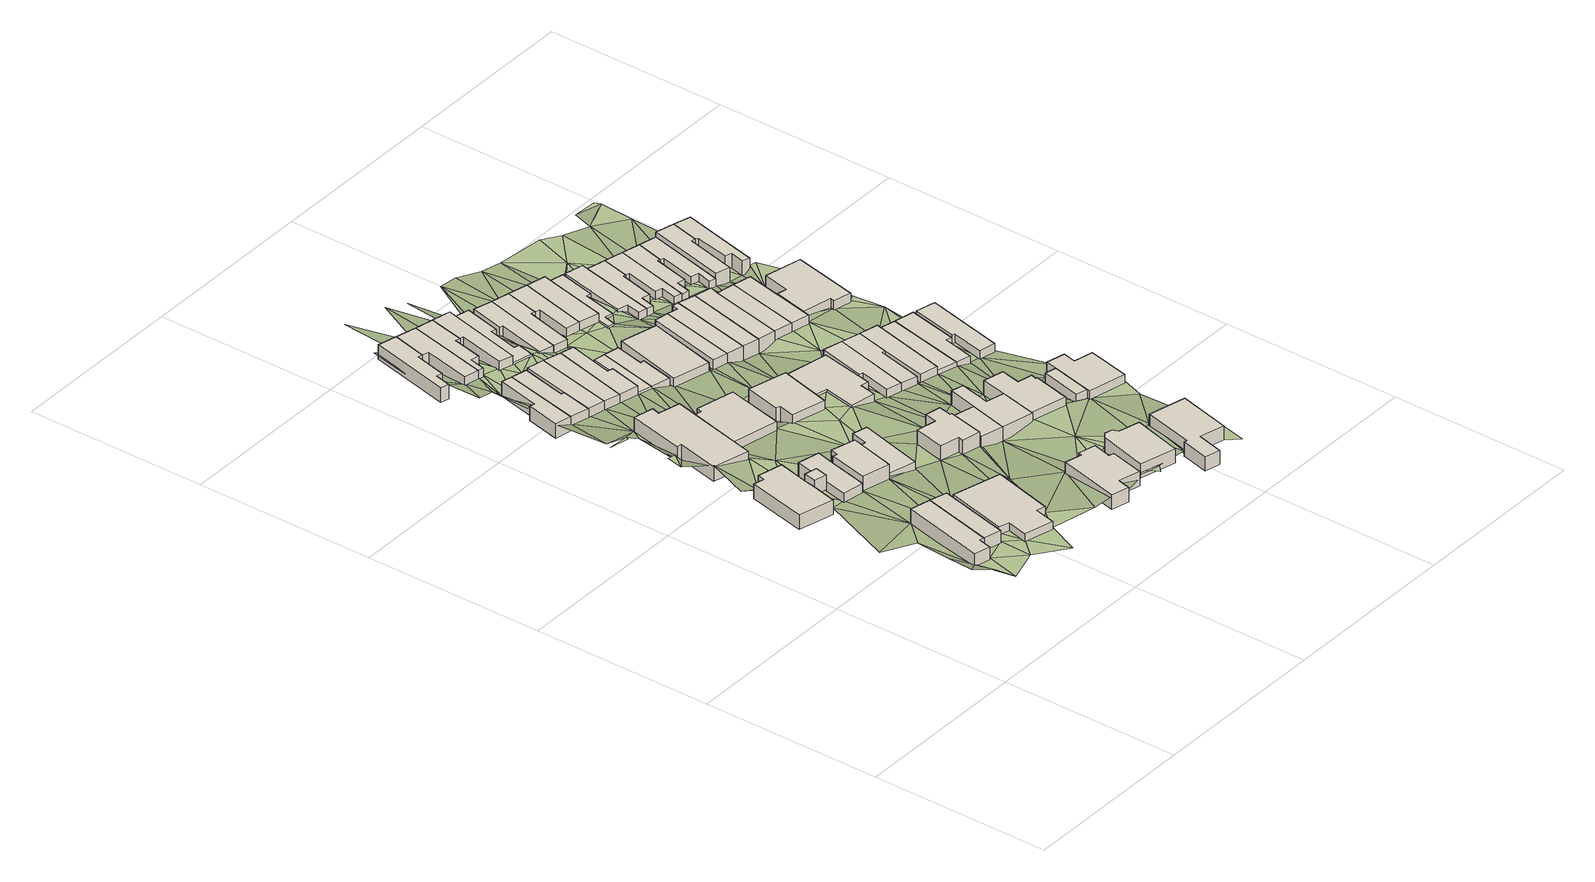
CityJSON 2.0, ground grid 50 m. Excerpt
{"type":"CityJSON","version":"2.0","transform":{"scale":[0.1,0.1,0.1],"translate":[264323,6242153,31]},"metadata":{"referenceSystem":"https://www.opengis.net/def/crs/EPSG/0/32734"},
"CityObjects":{
"building1":{"type":"Building","attributes":{"address":"26 Balfour Street Woodstock 7925 Cape Town","building":"semidetached_house","building:levels":1,"building_height":4.1,"plus_code":"4FRW3F82+657","ground_height":50.65,"roof_height":54.75},"geometry":[{"type":"Solid","lod":"1","boundaries":[[[[0,1,2,3]],[[1,4,5,2]],[[4,6,7,5]],[[6,8,9,7]],[[8,10,11,9]],[[10,0,3,11]],[[3,2,5,7,9,11]],[[10,8,6,4,1,0]]]]}]},
"building2":{"type":"Building","attributes":{"address":"28 Balfour Street Woodstock 7925 Cape Town","building":"semidetached_house","building:levels":1,"building_height":4.1,"plus_code":"4FRW3F82+658","ground_height":50.65,"roof_height":54.75},"geometry":[{"type":"Solid","lod":"1","boundaries":[[[[0,10,11,3]],[[10,12,13,11]],[[12,14,15,13]],[[14,0,3,15]],[[3,11,13,15]],[[14,12,10,0]]]]}]},
"building3":{"type":"Building","attributes":{"address":"15 Balfour Street Woodstock Cape Town","building":"house","building:levels":1,"building_height":4.1,"plus_code":"4FRW3F82+944","ground_height":47.09,"roof_height":51.19},"geometry":[{"type":"Solid","lod":"1","boundaries":[[[[16,17,18,19]],[[17,20,21,18]],[[20,22,23,21]],[[22,24,25,23]],[[24,26,27,25]],[[26,28,29,27]],[[28,30,31,29]],[[30,16,19,31]],[[19,18,21,23,25,27,29,31]],[[30,28,26,24,22,20,17,16]]]]}]},
"building4":{"type":"Building","attributes":{"building":"carport","building:levels":1,"building_height":4.1,"plus_code":"4FRW3F82+953","ground_height":49.05,"roof_height":53.15},"geometry":[{"type":"Solid","lod":"1","boundaries":[[[[32,33,34,35]],[[33,36,37,34]],[[36,38,39,37]],[[38,32,35,39]],[[35,34,37,39]],[[38,36,33,32]]]]}]},
"building5":{"type":"Building","attributes":{"address":"Balfour Street Woodstock 7925 Cape Town","building":"house","building:levels":1,"building_height":4.1,"plus_code":"4FRW3F82+664","ground_height":49.32,"roof_height":53.42},"geometry":[{"type":"Solid","lod":"1","boundaries":[[[[40,41,42,43]],[[41,44,45,42]],[[44,46,47,45]],[[46,48,49,47]],[[48,50,51,49]],[[50,52,53,51]],[[52,54,55,53]],[[54,40,43,55]],[[43,42,45,47,49,51,53,55]],[[54,52,50,48,46,44,41,40]]]]}]},
"building6":{"type":"Building","attributes":{"address":"17 Balfour Street Woodstock Cape Town","building":"house","building:levels":1,"building_height":4.1,"plus_code":"4FRW3F82+954","ground_height":47.09,"roof_height":51.19},"geometry":[{"type":"Solid","lod":"1","boundaries":[[[[56,57,58,59]],[[57,60,61,58]],[[60,62,63,61]],[[62,64,65,63]],[[64,66,67,65]],[[66,68,69,67]],[[68,56,59,69]],[[59,58,61,63,65,67,69]],[[68,66,64,62,60,57,56]]]]}]},
"building7":{"type":"Building","attributes":{"address":"19 Balfour Street Woodstock Cape Town","building":"house","building:levels":1,"building_height":4.1,"plus_code":"4FRW3F82+86V","ground_height":49.05,"roof_height":53.15},"geometry":[{"type":"Solid","lod":"1","boundaries":[[[[70,71,72,73]],[[71,74,75,72]],[[74,76,77,75]],[[76,78,79,77]],[[78,80,81,79]],[[80,82,83,81]],[[82,70,73,83]],[[73,72,75,77,79,81,83]],[[82,80,78,76,74,71,70]]]]}]},
"building8":{"type":"Building","attributes":{"address":"Chamberlain Street Woodstock Cape Town","building":"house","building:levels":1,"building_height":4.1,"plus_code":"4FRW3F82+G53","ground_height":44.88,"roof_height":48.98},"geometry":[{"type":"Solid","lod":"1","boundaries":[[[[84,85,86,87]],[[85,88,89,86]],[[88,90,91,89]],[[90,92,93,91]],[[92,94,95,93]],[[94,96,97,95]],[[96,98,99,97]],[[98,84,87,99]],[[87,86,89,91,93,95,97,99]],[[98,96,94,92,90,88,85,84]]]]}]},
"building9":{"type":"Building","attributes":{"address":"100 Chamberlain Street Woodstock 7925 Cape Town","building":"house","building:levels":1,"building_height":4.1,"plus_code":"4FRW3F82+M52","ground_height":40.67,"roof_height":44.77},"geometry":[{"type":"Solid","lod":"1","boundaries":[[[[100,101,102,103]],[[101,104,105,102]],[[104,106,107,105]],[[106,108,109,107]],[[108,110,111,109]],[[110,100,103,111]],[[103,102,105,107,109,111]],[[110,108,106,104,101,100]]]]}]},
"building10":{"type":"Building","attributes":{"address":"Balfour Street Woodstock Cape Town","building":"house","building:levels":1,"building_height":4.1,"plus_code":"4FRW3F82+87R","ground_height":45.11,"roof_height":49.21},"geometry":[{"type":"Solid","lod":"1","boundaries":[[[[112,113,114,115]],[[113,116,117,114]],[[116,118,119,117]],[[118,120,121,119]],[[120,122,123,121]],[[122,124,125,123]],[[124,112,115,125]],[[115,114,117,119,121,123,125]],[[124,122,120,118,116,113,112]]]]}]},
"building11":{"type":"Building","attributes":{"address":"98 Chamberlain Street Woodstock 7925 Cape Town","building":"house","building:levels":1,"building_height":4.1,"plus_code":"4FRW3F82+M53","ground_height":40.67,"roof_height":44.77},"geometry":[{"type":"Solid","lod":"1","boundaries":[[[[106,104,105,107]],[[104,126,127,105]],[[126,128,129,127]],[[128,130,131,129]],[[130,132,133,131]],[[132,106,107,133]],[[107,105,127,129,131,133]],[[132,130,128,126,104,106]]]]}]},
"building12":{"type":"Building","attributes":{"address":"99 Chamberlain Street Woodstock Cape Town","building":"house","building:levels":1,"building_height":4.1,"plus_code":"4FRW3F82+F6P","ground_height":42.98,"roof_height":47.08},"geometry":[{"type":"Solid","lod":"1","boundaries":[[[[134,135,136,137]],[[135,138,139,136]],[[138,140,141,139]],[[140,142,143,141]],[[142,144,145,143]],[[144,134,137,145]],[[137,136,139,141,143,145]],[[144,142,140,138,135,134]]]]}]},
"building13":{"type":"Building","attributes":{"address":"79 Salisbury Street Woodstock 7925 Cape Town","building":"house","building:levels":1,"building_height":4.1,"plus_code":"4FRW3F82+Q44","ground_height":38.62,"roof_height":42.72},"geometry":[{"type":"Solid","lod":"1","boundaries":[[[[146,147,148,149]],[[147,150,151,148]],[[150,152,153,151]],[[152,154,155,153]],[[154,156,157,155]],[[156,158,159,157]],[[158,160,161,159]],[[160,146,149,161]],[[149,148,151,153,155,157,159,161]],[[160,158,156,154,152,150,147,146]]]]}]},
"building14":{"type":"Building","attributes":{"address":"96 Chamberlain Street Woodstock 7925 Cape Town","building":"house","building:levels":1,"building_height":4.1,"plus_code":"4FRW3F82+M55","ground_height":40.67,"roof_height":44.77},"geometry":[{"type":"Solid","lod":"1","boundaries":[[[[128,126,127,129]],[[126,162,163,127]],[[162,164,165,163]],[[164,166,167,165]],[[166,128,129,167]],[[129,127,163,165,167]],[[166,164,162,126,128]]]]}]},
"building15":{"type":"Building","attributes":{"address":"Balfour Street Woodstock 7925 Cape Town","building":"house","building:levels":1,"building_height":4.1,"plus_code":"4FRW3F82+589","ground_height":48.09,"roof_height":52.19},"geometry":[{"type":"Solid","lod":"1","boundaries":[[[[168,169,170,171]],[[169,172,173,170]],[[172,174,175,173]],[[174,176,177,175]],[[176,178,179,177]],[[178,180,181,179]],[[180,182,183,181]],[[182,184,185,183]],[[184,186,187,185]],[[186,168,171,187]],[[171,170,173,175,177,179,181,183,185,187]],[[186,184,182,180,178,176,174,172,169,168]]]]}]},
"building16":{"type":"Building","attributes":{"address":"94 Chamberlain Street Woodstock 7925 Cape Town","building":"house","building:levels":1,"building_height":4.1,"plus_code":"4FRW3F82+J6C","ground_height":40.67,"roof_height":44.77},"geometry":[{"type":"Solid","lod":"1","boundaries":[[[[164,162,163,165]],[[162,188,189,163]],[[188,190,191,189]],[[190,164,165,191]],[[165,163,189,191]],[[190,188,162,164]]]]}]},
"building17":{"type":"Building","attributes":{"address":"77 Salisbury Street Woodstock 7925 Cape Town","building":"house","building:levels":1,"building_height":4.1,"plus_code":"4FRW3F82+P5M","ground_height":38.62,"roof_height":42.72},"geometry":[{"type":"Solid","lod":"1","boundaries":[[[[147,146,149,148]],[[146,192,193,149]],[[192,194,195,193]],[[194,196,197,195]],[[196,198,199,197]],[[198,147,148,199]],[[148,149,193,195,197,199]],[[198,196,194,192,146,147]]]]}]},
"building18":{"type":"Building","attributes":{"address":"Balfour Street Woodstock Cape Town","building":"house","building:levels":1,"building_height":4.1,"plus_code":"4FRW3F82+887","ground_height":47.29,"roof_height":51.39},"geometry":[{"type":"Solid","lod":"1","boundaries":[[[[200,201,202,203]],[[201,204,205,202]],[[204,206,207,205]],[[206,208,209,207]],[[208,210,211,209]],[[210,212,213,211]],[[212,214,215,213]],[[214,216,217,215]],[[216,218,219,217]],[[218,200,203,219]],[[203,202,205,207,209,211,213,215,217,219]],[[218,216,214,212,210,208,206,204,201,200]]]]}]},
"building19":{"type":"Building","attributes":{"address":"92 Chamberlain Street Woodstock 7925 Cape Town","building":"house","building:levels":1,"building_height":4.1,"plus_code":"4FRW3F82+J6W","ground_height":40.67,"roof_height":44.77},"geometry":[{"type":"Solid","lod":"1","boundaries":[[[[190,188,189,191]],[[188,220,221,189]],[[220,222,223,221]],[[222,224,225,223]],[[224,226,227,225]],[[226,190,191,227]],[[191,189,221,223,225,227]],[[226,224,222,220,188,190]]]]}]},
"building20":{"type":"Building","attributes":{"address":"75 Salisbury Street Woodstock 7925 Cape Town","building":"house","building:levels":1,"building_height":4.1,"plus_code":"4FRW3F82+P5W","ground_height":38.62,"roof_height":42.72},"geometry":[{"type":"Solid","lod":"1","boundaries":[[[[198,196,197,199]],[[196,228,229,197]],[[228,230,231,229]],[[230,232,233,231]],[[232,234,235,233]],[[234,236,237,235]],[[236,238,239,237]],[[238,198,199,239]],[[199,197,229,231,233,235,237,239]],[[238,236,234,232,230,228,196,198]]]]}]},
"building21":{"type":"Building","attributes":{"address":"90 Chamberlain Street Woodstock 7925 Cape Town","building":"house","building:levels":1,"building_height":4.1,"plus_code":"4FRW3F82+H6X","ground_height":38.76,"roof_height":42.86},"geometry":[{"type":"Solid","lod":"1","boundaries":[[[[240,241,242,243]],[[241,244,245,242]],[[244,246,247,245]],[[246,248,249,247]],[[248,250,251,249]],[[250,240,243,251]],[[243,242,245,247,249,251]],[[250,248,246,244,241,240]]]]}]},
"building22":{"type":"Building","attributes":{"address":"Chamberlain Street Woodstock Cape Town","building":"semidetached_house","building:levels":1,"building_height":4.1,"plus_code":"4FRW3F82+F7H","ground_height":42.98,"roof_height":47.08},"geometry":[{"type":"Solid","lod":"1","boundaries":[[[[252,253,254,255]],[[253,256,257,254]],[[256,258,259,257]],[[258,260,261,259]],[[260,262,263,261]],[[262,252,255,263]],[[255,254,257,259,261,263]],[[262,260,258,256,253,252]]]]}]},
"building23":{"type":"Building","attributes":{"building":"carport","building:levels":1,"building_height":4.1,"plus_code":"4FRW3F82+892","ground_height":45.82,"roof_height":49.92},"geometry":[{"type":"Solid","lod":"1","boundaries":[[[[264,265,266,267]],[[265,268,269,266]],[[268,270,271,269]],[[270,264,267,271]],[[267,266,269,271]],[[270,268,265,264]]]]}]},
"building24":{"type":"Building","attributes":{"address":"73 Salisbury Street Woodstock 7925 Cape Town","building":"house","building:levels":1,"building_height":4.1,"plus_code":"4FRW3F82+P6C","ground_height":38.62,"roof_height":42.72},"geometry":[{"type":"Solid","lod":"1","boundaries":[[[[238,236,237,239]],[[236,272,273,237]],[[272,274,275,273]],[[274,276,277,275]],[[276,278,279,277]],[[278,238,239,279]],[[239,237,273,275,277,279]],[[278,276,274,272,236,238]]]]}]},
"building25":{"type":"Building","attributes":{"address":"88 Chamberlain Street Woodstock 7925 Cape Town","building":"house","building:levels":1,"building_height":4.1,"plus_code":"4FRW3F82+H7V","ground_height":38.76,"roof_height":42.86},"geometry":[{"type":"Solid","lod":"1","boundaries":[[[[244,241,242,245]],[[241,280,281,242]],[[280,282,283,281]],[[282,284,285,283]],[[284,286,287,285]],[[286,244,245,287]],[[245,242,281,283,285,287]],[[286,284,282,280,241,244]]]]}]},
"building26":{"type":"Building","attributes":{"address":"40 Balfour Street Woodstock 7925 Cape Town","building":"house","building:levels":1,"building_height":4.1,"plus_code":"4FRW3F82+5C6","ground_height":48.09,"roof_height":52.19},"geometry":[{"type":"Solid","lod":"1","boundaries":[[[[288,289,290,291]],[[289,292,293,290]],[[292,294,295,293]],[[294,296,297,295]],[[296,298,299,297]],[[298,300,301,299]],[[300,288,291,301]],[[291,290,293,295,297,299,301]],[[300,298,296,294,292,289,288]]]]}]},
"building27":{"type":"Building","attributes":{"address":"71 Salisbury Street Woodstock 7925 Cape Town","building":"house","building:levels":1,"building_height":4.1,"plus_code":"4FRW3F82+P6G","ground_height":36.64,"roof_height":40.74},"geometry":[{"type":"Solid","lod":"1","boundaries":[[[[302,303,304,305]],[[303,306,307,304]],[[306,308,309,307]],[[308,310,311,309]],[[310,312,313,311]],[[312,314,315,313]],[[314,316,317,315]],[[316,302,305,317]],[[305,304,307,309,311,313,315,317]],[[316,314,312,310,308,306,303,302]]]]}]},
"building28":{"type":"Building","attributes":{"address":"25 Balfour Street Woodstock Cape Town","building":"house","building:levels":1,"building_height":4.1,"plus_code":"4FRW3F82+898","ground_height":45.82,"roof_height":49.92},"geometry":[{"type":"Solid","lod":"1","boundaries":[[[[318,319,320,321]],[[319,322,323,320]],[[322,324,325,323]],[[324,264,267,325]],[[264,270,271,267]],[[270,326,327,271]],[[326,328,329,327]],[[328,318,321,329]],[[321,320,323,325,267,271,327,329]],[[328,326,270,264,324,322,319,318]]]]}]},
"building29":{"type":"Building","attributes":{"address":"Chamberlain Street Woodstock Cape Town","building":"semidetached_house","building:levels":1,"building_height":4.1,"plus_code":"4FRW3F82+F92","ground_height":41.23,"roof_height":45.33},"geometry":[{"type":"Solid","lod":"1","boundaries":[[[[330,331,332,333]],[[331,334,335,332]],[[334,336,337,335]],[[336,338,339,337]],[[338,340,341,339]],[[340,342,343,341]],[[342,344,345,343]],[[344,330,333,345]],[[333,332,335,337,339,341,343,345]],[[344,342,340,338,336,334,331,330]]]]}]},
"building30":{"type":"Building","attributes":{"address":"86A Chamberlain Street Woodstock 7925 Cape Town","building":"house","building:levels":1,"building_height":4.1,"plus_code":"4FRW3F82+J82","ground_height":38.76,"roof_height":42.86},"geometry":[{"type":"Solid","lod":"1","boundaries":[[[[346,347,348,349]],[[347,350,351,348]],[[350,352,353,351]],[[352,346,349,353]],[[349,348,351,353]],[[352,350,347,346]]]]}]},
"building31":{"type":"Building","attributes":{"address":"69 Salisbury Street Woodstock 7925 Cape Town","building":"house","building:levels":1,"building_height":4.1,"plus_code":"4FRW3F82+P76","ground_height":36.64,"roof_height":40.74},"geometry":[{"type":"Solid","lod":"1","boundaries":[[[[354,355,356,357]],[[355,358,359,356]],[[358,360,361,359]],[[360,362,363,361]],[[362,364,365,363]],[[364,354,357,365]],[[357,356,359,361,363,365]],[[364,362,360,358,355,354]]]]}]},
"building32":{"type":"Building","attributes":{"address":"42 Balfour Street Woodstock 7925 Cape Town","building":"house","building:levels":1,"building_height":4.1,"plus_code":"4FRW3F82+5F3","ground_height":48.75,"roof_height":52.85},"geometry":[{"type":"Solid","lod":"1","boundaries":[[[[366,367,368,369]],[[367,370,371,368]],[[370,372,373,371]],[[372,374,375,373]],[[374,376,377,375]],[[376,378,379,377]],[[378,380,381,379]],[[380,366,369,381]],[[369,368,371,373,375,377,379,381]],[[380,378,376,374,372,370,367,366]]]]}]},
"building33":{"type":"Building","attributes":{"address":"67 Salisbury Street Woodstock 7925 Cape Town","building":"house","building:levels":1,"building_height":4.1,"plus_code":"4FRW3F82+P78","ground_height":36.64,"roof_height":40.74},"geometry":[{"type":"Solid","lod":"1","boundaries":[[[[355,354,357,356]],[[354,382,383,357]],[[382,384,385,383]],[[384,386,387,385]],[[386,388,389,387]],[[388,355,356,389]],[[356,357,383,385,387,389]],[[388,386,384,382,354,355]]]]}]},
"building34":{"type":"Building","attributes":{"address":"27 Balfour Street Woodstock Cape Town","building":"house","building:levels":1,"building_height":4.1,"plus_code":"4FRW3F82+7CP","ground_height":45.82,"roof_height":49.92},"geometry":[{"type":"Solid","lod":"1","boundaries":[[[[318,328,329,321]],[[328,390,391,329]],[[390,392,393,391]],[[392,394,395,393]],[[394,396,397,395]],[[396,398,399,397]],[[398,400,401,399]],[[400,402,403,401]],[[402,318,321,403]],[[321,329,391,393,395,397,399,401,403]],[[402,400,398,396,394,392,390,328,318]]]]}]},
"building35":{"type":"Building","attributes":{"address":"86 Chamberlain Street Woodstock 7925 Cape Town","building":"house","building:levels":1,"building_height":4.1,"plus_code":"4FRW3F82+H8X","ground_height":39.11,"roof_height":43.21},"geometry":[{"type":"Solid","lod":"1","boundaries":[[[[404,405,406,407]],[[405,408,409,406]],[[408,410,411,409]],[[410,404,407,411]],[[407,406,409,411]],[[410,408,405,404]]]]}]},
"building36":{"type":"Building","attributes":{"address":"79 Chamberlain Street Woodstock Cape Town","building":"house","building:levels":1,"building_height":4.1,"plus_code":"4FRW3F82+F99","ground_height":41.23,"roof_height":45.33},"geometry":[{"type":"Solid","lod":"1","boundaries":[[[[412,413,414,415]],[[413,416,417,414]],[[416,418,419,417]],[[418,420,421,419]],[[420,422,423,421]],[[422,412,415,423]],[[415,414,417,419,421,423]],[[422,420,418,416,413,412]]]]}]},
"building37":{"type":"Building","attributes":{"address":"65 Salisbury Street Woodstock 7925 Cape Town","building":"house","building:levels":1,"building_height":4.1,"plus_code":"4FRW3F82+P86","ground_height":36.64,"roof_height":40.74},"geometry":[{"type":"Solid","lod":"1","boundaries":[[[[388,386,387,389]],[[386,424,425,387]],[[424,426,427,425]],[[426,428,429,427]],[[428,430,431,429]],[[430,388,389,431]],[[389,387,425,427,429,431]],[[430,428,426,424,386,388]]]]}]},
"building38":{"type":"Building","attributes":{"address":"84 Chamberlain Street Woodstock 7925 Cape Town","building":"house","building:levels":1,"building_height":4.1,"plus_code":"4FRW3F82+H9R","ground_height":39.11,"roof_height":43.21},"geometry":[{"type":"Solid","lod":"1","boundaries":[[[[404,432,433,407]],[[432,434,435,433]],[[434,436,437,435]],[[436,438,439,437]],[[438,405,406,439]],[[405,404,407,406]],[[407,433,435,437,439,406]],[[405,438,436,434,432,404]]]]}]},
"building39":{"type":"Building","attributes":{"address":"77 Chamberlain Street Woodstock Cape Town","building":"house","building:levels":1,"building_height":4.1,"plus_code":"4FRW3F82+CCC","ground_height":41.23,"roof_height":45.33},"geometry":[{"type":"Solid","lod":"1","boundaries":[[[[440,412,415,441]],[[412,422,423,415]],[[422,442,443,423]],[[442,444,445,443]],[[444,446,447,445]],[[446,440,441,447]],[[441,415,423,443,445,447]],[[446,444,442,422,412,440]]]]}]},
"building40":{"type":"Building","attributes":{"building":"garage","building:levels":1,"building_height":4.1,"plus_code":"4FRW3F82+7FM","ground_height":44.49,"roof_height":48.59},"geometry":[{"type":"Solid","lod":"1","boundaries":[[[[448,449,450,451]],[[449,452,453,450]],[[452,454,455,453]],[[454,448,451,455]],[[451,450,453,455]],[[454,452,449,448]]]]}]},
"building41":{"type":"Building","attributes":{"address":"63 Salisbury Street Woodstock 7925 Cape Town","building":"house","building:levels":1,"building_height":4.1,"plus_code":"4FRW3F82+P8G","ground_height":36.64,"roof_height":40.74},"geometry":[{"type":"Solid","lod":"1","boundaries":[[[[430,428,429,431]],[[428,456,457,429]],[[456,458,459,457]],[[458,430,431,459]],[[431,429,457,459]],[[458,456,428,430]]]]}]},
"building42":{"type":"Building","attributes":{"address":"82 Chamberlain Street Woodstock 7925 Cape Town","building":"house","building:levels":1,"building_height":4.1,"plus_code":"4FRW3F82+H9W","ground_height":39.11,"roof_height":43.21},"geometry":[{"type":"Solid","lod":"1","boundaries":[[[[432,460,461,433]],[[460,462,463,461]],[[462,434,435,463]],[[434,432,433,435]],[[433,461,463,435]],[[434,462,460,432]]]]}]},
"building43":{"type":"Building","attributes":{"address":"75 Chamberlain Street Woodstock Cape Town","building":"house","building:levels":1,"building_height":4.1,"plus_code":"4FRW3F82+CCG","ground_height":41.23,"roof_height":45.33},"geometry":[{"type":"Solid","lod":"1","boundaries":[[[[464,440,441,465]],[[440,446,447,441]],[[446,466,467,447]],[[466,468,469,467]],[[468,464,465,469]],[[465,441,447,467,469]],[[468,466,446,440,464]]]]}]},
"building44":{"type":"Building","attributes":{"address":"61 Salisbury Street Woodstock 7925 Cape Town","building":"house","building:levels":1,"building_height":4.1,"plus_code":"4FRW3F82+P85","ground_height":34.8,"roof_height":38.9},"geometry":[{"type":"Solid","lod":"1","boundaries":[[[[470,471,472,473]],[[471,474,475,472]],[[474,476,477,475]],[[476,478,479,477]],[[478,480,481,479]],[[480,482,483,481]],[[482,484,485,483]],[[484,486,487,485]],[[486,470,473,487]],[[473,472,475,477,479,481,483,485,487]],[[486,484,482,480,478,476,474,471,470]]]]}]},
"building45":{"type":"Building","attributes":{"address":"80 Chamberlain Street Woodstock 7925 Cape Town","building":"house","building:levels":1,"building_height":4.1,"plus_code":"4FRW3F82+HCJ","ground_height":39.11,"roof_height":43.21},"geometry":[{"type":"Solid","lod":"1","boundaries":[[[[460,488,489,461]],[[488,490,491,489]],[[490,492,493,491]],[[492,462,463,493]],[[462,460,461,463]],[[461,489,491,493,463]],[[462,492,490,488,460]]]]}]},
"building46":{"type":"Building","attributes":{"address":"29 Balfour Street Woodstock Cape Town","building":"house","building:levels":1,"building_height":4.1,"plus_code":"4FRW3F82+7GC","ground_height":44.49,"roof_height":48.59},"geometry":[{"type":"Solid","lod":"1","boundaries":[[[[449,448,451,450]],[[448,494,495,451]],[[494,496,497,495]],[[496,498,499,497]],[[498,500,501,499]],[[500,502,503,501]],[[502,504,505,503]],[[504,449,450,505]],[[450,451,495,497,499,501,503,505]],[[504,502,500,498,496,494,448,449]]]]}]},
"building47":{"type":"Building","attributes":{"address":"73 Chamberlain Street Woodstock Cape Town","building":"house","building:levels":1,"building_height":4.1,"plus_code":"4FRW3F82+CFJ","ground_height":40.07,"roof_height":44.17},"geometry":[{"type":"Solid","lod":"1","boundaries":[[[[506,507,508,509]],[[507,510,511,508]],[[510,512,513,511]],[[512,506,509,513]],[[509,508,511,513]],[[512,510,507,506]]]]}]},
"building48":{"type":"Building","attributes":{"address":"78 Chamberlain Street Woodstock 7925 Cape Town","building":"house","building:levels":1,"building_height":4.1,"plus_code":"4FRW3F82+HCF","ground_height":39.11,"roof_height":43.21},"geometry":[{"type":"Solid","lod":"1","boundaries":[[[[488,514,515,489]],[[514,516,517,515]],[[516,490,491,517]],[[490,488,489,491]],[[489,515,517,491]],[[490,516,514,488]]]]}]},
"building49":{"type":"Building","attributes":{"address":"59 Salisbury Street Woodstock 7925 Cape Town","building":"house","building:levels":1,"building_height":4.1,"plus_code":"4FRW3F82+P98","ground_height":34.8,"roof_height":38.9},"geometry":[{"type":"Solid","lod":"1","boundaries":[[[[518,519,520,521]],[[519,522,523,520]],[[522,524,525,523]],[[524,526,527,525]],[[526,528,529,527]],[[528,530,531,529]],[[530,518,521,531]],[[521,520,523,525,527,529,531]],[[530,528,526,524,522,519,518]]]]}]},
"building50":{"type":"Building","attributes":{"address":"71 Chamberlain Street Woodstock Cape Town","building":"house","building:levels":1,"building_height":4.1,"plus_code":"4FRW3F82+CFP","ground_height":40.07,"roof_height":44.17},"geometry":[{"type":"Solid","lod":"1","boundaries":[[[[506,512,513,509]],[[512,532,533,513]],[[532,534,535,533]],[[534,536,537,535]],[[536,538,539,537]],[[538,506,509,539]],[[509,513,533,535,537,539]],[[538,536,534,532,512,506]]]]}]},
"building51":{"type":"Building","attributes":{"address":"57 Salisbury Street Woodstock 7925 Cape Town","building":"house","building:levels":1,"building_height":4.1,"plus_code":"4FRW3F82+M9X","ground_height":34.8,"roof_height":38.9},"geometry":[{"type":"Solid","lod":"1","boundaries":[[[[540,518,521,541]],[[518,530,531,521]],[[530,542,543,531]],[[542,544,545,543]],[[544,546,547,545]],[[546,548,549,547]],[[548,550,551,549]],[[550,540,541,551]],[[541,521,531,543,545,547,549,551]],[[550,548,546,544,542,530,518,540]]]]}]},
"building52":{"type":"Building","attributes":{"address":"76 Chamberlain Street Woodstock 7925 Cape Town","building":"house","building:levels":1,"building_height":4.1,"plus_code":"4FRW3F82+HCH","ground_height":39.11,"roof_height":43.21},"geometry":[{"type":"Solid","lod":"1","boundaries":[[[[514,552,553,515]],[[552,554,555,553]],[[554,516,517,555]],[[516,514,515,517]],[[515,553,555,517]],[[516,554,552,514]]]]}]},
"building53":{"type":"Building","attributes":{"address":"67 Chamberlain Street Woodstock Cape Town","building":"house","building:levels":1,"building_height":4.1,"plus_code":"4FRW3F82+CGM","ground_height":40.07,"roof_height":44.17},"geometry":[{"type":"Solid","lod":"1","boundaries":[[[[556,557,558,559]],[[557,560,561,558]],[[560,562,563,561]],[[562,564,565,563]],[[564,566,567,565]],[[566,556,559,567]],[[559,558,561,563,565,567]],[[566,564,562,560,557,556]]]]}]},
"building54":{"type":"Building","attributes":{"address":"55 Salisbury Street Woodstock 7925 Cape Town","building":"house","building:levels":1,"building_height":4.1,"plus_code":"4FRW3F82+MCV","ground_height":34.8,"roof_height":38.9},"geometry":[{"type":"Solid","lod":"1","boundaries":[[[[568,540,541,569]],[[540,550,551,541]],[[550,570,571,551]],[[570,572,573,571]],[[572,574,575,573]],[[574,576,577,575]],[[576,578,579,577]],[[578,568,569,579]],[[569,541,551,571,573,575,577,579]],[[578,576,574,572,570,550,540,568]]]]}]},
"building55":{"type":"Building","attributes":{"address":"53 Salisbury Street Woodstock 7925 Cape Town","building":"house","building:levels":1,"building_height":4.1,"plus_code":"4FRW3F82+MCQ","ground_height":34.8,"roof_height":38.9},"geometry":[{"type":"Solid","lod":"1","boundaries":[[[[580,568,569,581]],[[568,578,579,569]],[[578,582,583,579]],[[582,584,585,583]],[[584,586,587,585]],[[586,588,589,587]],[[588,590,591,589]],[[590,592,593,591]],[[592,580,581,593]],[[581,569,579,583,585,587,589,591,593]],[[592,590,588,586,584,582,578,568,580]]]]}]},
"building56":{"type":"Building","attributes":{"address":"74 Chamberlain Street Woodstock 7925 Cape Town","building":"house","building:levels":1,"building_height":4.1,"plus_code":"4FRW3F82+HF8","ground_height":38.15,"roof_height":42.25},"geometry":[{"type":"Solid","lod":"1","boundaries":[[[[594,595,596,597]],[[595,598,599,596]],[[598,600,601,599]],[[600,602,603,601]],[[602,604,605,603]],[[604,606,607,605]],[[606,608,609,607]],[[608,594,597,609]],[[597,596,599,601,603,605,607,609]],[[608,606,604,602,600,598,595,594]]]]}]},
"building57":{"type":"Building","attributes":{"address":"51 Salisbury Street Woodstock 7925 Cape Town","building":"house","building:levels":1,"building_height":4.1,"plus_code":"4FRW3F82+MFM","ground_height":34.8,"roof_height":38.9},"geometry":[{"type":"Solid","lod":"1","boundaries":[[[[610,580,581,611]],[[580,592,593,581]],[[592,612,613,593]],[[612,614,615,613]],[[614,616,617,615]],[[616,618,619,617]],[[618,620,621,619]],[[620,610,611,621]],[[611,581,593,613,615,617,619,621]],[[620,618,616,614,612,592,580,610]]]]}]},
"building58":{"type":"Building","attributes":{"address":"49 Salisbury Street Woodstock 7925 Cape Town","building":"house","building:levels":1,"building_height":4.1,"plus_code":"4FRW3F82+MF8","ground_height":36.2,"roof_height":40.3},"geometry":[{"type":"Solid","lod":"1","boundaries":[[[[622,623,624,625]],[[623,626,627,624]],[[626,628,629,627]],[[628,630,631,629]],[[630,632,633,631]],[[632,622,625,633]],[[625,624,627,629,631,633]],[[632,630,628,626,623,622]]]]}]},
"building59":{"type":"Building","attributes":{"address":"47 Salisbury Street Woodstock 7925 Cape Town","building":"house","building:levels":1,"building_height":4.1,"plus_code":"4FRW3F82+MGC","ground_height":36.2,"roof_height":40.3},"geometry":[{"type":"Solid","lod":"1","boundaries":[[[[634,622,625,635]],[[622,632,633,625]],[[632,636,637,633]],[[636,638,639,637]],[[638,640,641,639]],[[640,642,643,641]],[[642,644,645,643]],[[644,634,635,645]],[[635,625,633,637,639,641,643,645]],[[644,642,640,638,636,632,622,634]]]]}]},
"terrain1":{"type":"TINRelief","geometry":[{"type":"CompositeSurface","lod":"1","boundaries":[[[646,647,648]],[[647,649,648]],[[650,647,646]],[[651,647,650]],[[652,649,647]],[[650,653,651]],[[1,654,652]],[[655,656,651]],[[1,652,647]],[[654,1,657]],[[651,658,655]],[[651,653,658]],[[659,658,653]],[[659,653,660]],[[659,661,658]],[[662,22,663]],[[664,657,1]],[[659,665,661]],[[658,661,14]],[[666,22,662]],[[657,664,33]],[[22,667,663]],[[659,660,668]],[[78,1,0]],[[664,1,78]],[[36,33,664]],[[661,669,14]],[[670,667,94]],[[671,670,672]],[[673,667,22]],[[62,32,38]],[[20,32,62]],[[0,14,80]],[[670,94,672]],[[673,22,20]],[[80,78,0]],[[668,674,675]],[[92,672,94]],[[676,677,678]],[[14,669,80]],[[672,92,679]],[[20,62,680]],[[674,668,681]],[[682,677,90]],[[673,20,680]],[[683,684,682]],[[62,60,680]],[[92,90,679]],[[683,682,90]],[[71,76,74]],[[677,679,90]],[[60,76,71]],[[669,685,80]],[[686,673,680]],[[82,80,685]],[[71,687,60]],[[54,674,688]],[[669,54,214]],[[90,689,683]],[[686,84,673]],[[71,70,687]],[[690,674,681]],[[60,120,680]],[[669,214,685]],[[691,692,693]],[[680,694,686]],[[691,695,108]],[[696,90,88]],[[688,674,690]],[[689,90,696]],[[120,60,687]],[[692,691,108]],[[88,85,84]],[[686,697,84]],[[690,681,698]],[[699,700,701]],[[692,701,700]],[[120,694,680]],[[699,702,703]],[[218,54,688]],[[699,701,702]],[[704,120,687]],[[705,696,88]],[[706,84,697]],[[54,218,214]],[[707,692,108]],[[697,708,706]],[[701,692,707]],[[88,84,709]],[[212,685,214]],[[132,710,711]],[[108,106,712]],[[702,701,192]],[[705,88,709]],[[212,118,685]],[[707,108,712]],[[713,714,715]],[[160,702,146]],[[716,717,718]],[[711,166,132]],[[719,694,120]],[[146,702,192]],[[218,688,200]],[[84,706,720]],[[218,216,214]],[[106,132,721]],[[722,712,106]],[[200,688,723]],[[270,688,690]],[[719,253,694]],[[118,724,120]],[[84,720,709]],[[106,721,722]],[[724,719,120]],[[132,166,721]],[[716,147,717]],[[134,694,253]],[[184,690,186]],[[725,726,712]],[[118,212,208]],[[688,270,723]],[[712,722,725]],[[719,256,253]],[[721,166,164]],[[714,727,728]],[[212,210,208]],[[706,134,729]],[[270,690,184]],[[730,727,731]],[[706,729,720]],[[730,728,727]],[[304,722,721]],[[252,134,253]],[[724,732,719]],[[272,725,722]],[[733,730,731]],[[724,118,734]],[[723,201,200]],[[735,728,182]],[[118,208,734]],[[733,731,736]],[[164,307,721]],[[234,725,236]],[[730,296,728]],[[307,304,721]],[[236,725,272]],[[723,737,201]],[[738,739,740]],[[728,296,182]],[[733,741,730]],[[164,190,307]],[[742,134,252]],[[184,182,743]],[[740,744,738]],[[734,732,724]],[[147,198,745]],[[737,204,201]],[[746,720,729]],[[270,184,743]],[[737,206,204]],[[739,738,226]],[[294,182,296]],[[307,190,365]],[[190,226,365]],[[747,208,206]],[[743,182,294]],[[206,737,264]],[[729,134,748]],[[208,747,734]],[[742,252,262]],[[749,746,729]],[[732,734,750]],[[748,134,742]],[[226,738,244]],[[751,732,750]],[[365,309,307]],[[262,732,751]],[[752,365,226]],[[743,294,292]],[[743,753,270]],[[311,309,754]],[[206,264,324]],[[755,198,238]],[[756,226,244]],[[309,365,362]],[[729,350,749]],[[742,262,757]],[[757,262,751]],[[311,754,758]],[[749,759,760]],[[741,761,288]],[[752,226,756]],[[747,206,762]],[[292,288,743]],[[292,289,288]],[[324,762,206]],[[763,754,309]],[[362,763,309]],[[742,764,748]],[[759,350,244]],[[761,765,766]],[[759,749,350]],[[767,742,757]],[[755,238,278]],[[756,244,350]],[[764,742,767]],[[766,288,761]],[[753,743,768]],[[769,770,747]],[[358,754,763]],[[762,769,747]],[[768,771,753]],[[319,772,322]],[[318,772,319]],[[316,754,358]],[[773,762,324]],[[743,288,774]],[[756,350,775]],[[769,762,776]],[[316,777,278]],[[764,778,748]],[[324,322,779]],[[772,402,322]],[[757,432,767]],[[402,772,318]],[[756,775,780]],[[756,780,384]],[[776,781,769]],[[773,324,779]],[[743,774,768]],[[288,766,774]],[[769,781,330]],[[757,330,413]],[[775,350,782]],[[780,775,783]],[[460,432,757]],[[386,384,780]],[[322,784,779]],[[386,780,424]],[[757,413,460]],[[764,785,778]],[[778,785,350]],[[402,786,322]],[[785,782,350]],[[781,413,330]],[[358,787,316]],[[786,784,322]],[[788,380,789]],[[790,783,775]],[[392,768,791]],[[768,774,791]],[[790,775,782]],[[358,355,787]],[[398,396,400]],[[380,788,366]],[[779,784,792]],[[793,766,366]],[[774,766,793]],[[782,785,794]],[[795,355,388]],[[392,396,394]],[[791,774,796]],[[402,400,797]],[[392,791,452]],[[797,786,402]],[[396,392,452]],[[798,460,413]],[[784,799,792]],[[787,355,795]],[[785,800,794]],[[801,794,802]],[[798,413,412]],[[504,400,396]],[[388,430,795]],[[800,785,405]],[[798,803,460]],[[794,800,802]],[[452,504,396]],[[438,436,405]],[[405,436,800]],[[804,797,400]],[[798,412,440]],[[793,805,774]],[[806,802,800]],[[787,795,807]],[[803,798,808]],[[449,504,452]],[[802,806,809]],[[504,810,400]],[[800,811,806]],[[812,800,436]],[[804,400,810]],[[813,795,430]],[[814,436,434]],[[815,809,806]],[[436,814,812]],[[816,798,440]],[[808,798,816]],[[813,807,795]],[[430,458,813]],[[815,806,522]],[[814,434,817]],[[502,818,504]],[[504,818,810]],[[464,816,440]],[[434,462,817]],[[814,819,820]],[[804,810,821]],[[821,822,804]],[[522,486,815]],[[814,817,819]],[[810,818,823]],[[462,824,817]],[[825,458,486]],[[458,825,813]],[[462,492,824]],[[821,810,826]],[[817,827,819]],[[828,827,817]],[[816,464,829]],[[830,821,826]],[[831,817,824]],[[827,832,819]],[[516,492,490]],[[833,834,816]],[[492,835,824]],[[816,829,833]],[[819,832,836]],[[538,821,830]],[[837,486,522]],[[838,832,827]],[[839,464,506]],[[834,554,816]],[[840,835,492]],[[837,825,486]],[[492,516,840]],[[837,522,519]],[[538,830,557]],[[829,841,833]],[[464,839,829]],[[540,519,518]],[[835,842,843]],[[842,835,840]],[[506,538,839]],[[554,844,516]],[[837,519,540]],[[840,516,844]],[[834,600,598]],[[598,554,834]],[[845,842,840]],[[839,538,557]],[[845,840,846]],[[842,845,847]],[[837,848,825]],[[829,839,849]],[[540,568,837]],[[628,844,554]],[[850,842,847]],[[598,628,554]],[[847,845,851]],[[852,849,839]],[[853,837,568]],[[628,598,642]],[[849,852,595]],[[853,848,837]],[[598,854,642]],[[628,642,638]],[[855,854,598]],[[595,855,598]],[[638,630,628]],[[642,640,638]],[[856,568,580]],[[853,568,856]],[[630,638,632]],[[636,632,638]],[[857,580,623]],[[856,580,857]],[[857,623,622]],[[858,859,856]],[[857,858,856]],[[859,858,860]]]}]}
},
"vertices":[
[227,398,196],[171,411,196],[171,411,238],[227,398,238],[114,178,196],[114,178,238],[158,167,196],[158,167,238],[167,203,196],[167,203,238],[179,200,196],[179,200,238],
[228,189,196],[228,189,238],[275,385,196],[275,385,238],
[147,677,161],[154,712,161],[154,712,202],[147,677,202],[174,796,161],[174,796,202],[104,812,161],[104,812,202],[99,792,161],[99,792,202],[70,799,161],[70,799,202],[33,636,161],[33,636,202],[131,610,161],[131,610,202],
[154,712,180],[147,677,180],[147,677,221],[154,712,221],[182,670,180],[182,670,221],[189,705,180],[189,705,221],
[296,381,183],[253,213,183],[253,213,224],[296,381,224],[282,205,183],[282,205,224],[267,148,183],[267,148,224],[349,127,183],[349,127,224],[363,185,183],[363,185,224],[387,179,183],[387,179,224],[430,346,183],[430,346,224],
[228,598,161],[253,706,161],[253,706,202],[228,598,202],[266,757,161],[266,757,202],[205,770,161],[205,770,202],[189,705,161],[189,705,202],[182,670,161],[182,670,202],[168,608,161],[168,608,202],
[339,706,180],[271,724,180],[271,724,221],[339,706,221],[266,702,180],[266,702,221],[253,706,180],[253,706,221],[228,598,180],[228,598,221],[306,579,180],[306,579,221],[311,595,180],[311,595,221],
[255,1161,139],[194,1176,139],[194,1176,180],[255,1161,180],[200,1198,139],[200,1198,180],[145,1211,139],[145,1211,180],[109,1056,139],[109,1056,180],[122,1053,139],[122,1053,180],[94,936,139],[94,936,180],[196,912,139],[196,912,180],
[82,1471,97],[60,1377,97],[60,1377,138],[82,1471,138],[105,1368,97],[105,1368,138],[152,1579,97],[152,1579,138],[122,1586,97],[122,1586,138],[95,1468,97],[95,1468,138],
[339,706,141],[311,595,141],[311,595,182],[339,706,182],[398,573,141],[398,573,182],[444,751,141],[444,751,182],[402,761,141],[402,761,182],[390,714,141],[390,714,182],[344,726,141],[344,726,182],
[157,1355,97],[157,1355,138],[176,1442,97],[176,1442,138],[167,1444,97],[167,1444,138],[195,1569,97],[195,1569,138],
[393,1109,120],[287,1133,120],[287,1133,161],[393,1109,161],[283,1118,120],[283,1118,161],[258,1123,120],[258,1123,161],[225,980,120],[225,980,161],[357,951,120],[357,951,161],
[121,1820,76],[144,1915,76],[144,1915,117],[121,1820,117],[92,1928,76],[92,1928,117],[38,1701,76],[38,1701,117],[61,1695,76],[61,1695,117],[72,1739,76],[72,1739,117],[88,1736,76],[88,1736,117],[109,1822,76],[109,1822,117],
[205,1345,97],[205,1345,138],[252,1563,97],[252,1563,138],[204,1573,97],[204,1573,138],
[578,266,171],[535,96,171],[535,96,212],[578,266,212],[584,83,171],[584,83,212],[593,119,171],[593,119,212],[653,104,171],[653,104,212],[676,198,171],[676,198,212],[662,202,171],[662,202,212],[675,253,171],[675,253,212],[627,265,171],[627,265,212],[624,254,171],[624,254,212],
[249,1334,97],[249,1334,138],[301,1549,97],[301,1549,138],
[139,1815,76],[139,1815,117],[109,1685,76],[109,1685,117],[150,1677,76],[150,1677,117],[201,1901,76],[201,1901,117],
[563,508,163],[585,608,163],[585,608,204],[563,508,204],[580,610,163],[580,610,204],[587,645,163],[587,645,204],[544,654,163],[544,654,204],[536,619,163],[536,619,204],[481,631,163],[481,631,204],[462,546,163],[462,546,204],[515,534,163],[515,534,204],[512,519,163],[512,519,204],
[303,1322,97],[303,1322,138],[324,1412,97],[324,1412,138],[309,1416,97],[309,1416,138],[339,1540,97],[339,1540,138],
[165,1673,76],[165,1673,117],[175,1717,76],[175,1717,117],[198,1712,76],[198,1712,117],[216,1794,76],[216,1794,117],[229,1791,76],[229,1791,117],[251,1890,76],[251,1890,117],
[303,1322,78],[343,1311,78],[343,1311,119],[303,1322,119],[381,1481,78],[381,1481,119],[349,1486,78],[349,1486,119],[332,1411,78],[332,1411,119],[324,1412,78],[324,1412,119],
[425,1087,120],[400,988,120],[400,988,161],[425,1087,161],[412,984,120],[412,984,161],[401,940,120],[401,940,161],[495,916,120],[495,916,161],[532,1060,120],[532,1060,161],
[657,599,148],[594,614,148],[594,614,189],[657,599,189],[568,508,148],[568,508,189],[631,493,148],[631,493,189],
[239,1789,76],[239,1789,117],[209,1660,76],[209,1660,117],[248,1649,76],[248,1649,117],[303,1879,76],[303,1879,117],
[396,1299,78],[396,1299,119],[417,1392,78],[417,1392,119],[406,1392,78],[406,1392,119],[424,1472,78],[424,1472,119],
[815,230,171],[758,245,171],[758,245,212],[815,230,212],[751,261,171],[751,261,212],[730,266,171],[730,266,212],[715,255,171],[715,255,212],[680,121,171],[680,121,212],[779,95,171],[779,95,212],
[303,1879,56],[248,1649,56],[248,1649,97],[303,1879,97],[304,1636,56],[304,1636,97],[315,1683,56],[315,1683,97],[301,1686,56],[301,1686,97],[321,1769,56],[321,1769,97],[335,1766,56],[335,1766,97],[359,1866,56],[359,1866,97],
[743,576,148],[692,588,148],[692,588,189],[743,576,189],[711,672,148],[711,672,189],[677,680,148],[677,680,189],[720,473,148],[720,473,189],[720,475,148],[720,475,189],
[669,1046,102],[541,1071,102],[541,1071,143],[669,1046,143],[520,964,102],[520,964,143],[556,957,102],[556,957,143],[539,870,102],[539,870,143],[609,856,102],[609,856,143],[618,902,102],[618,902,143],[640,898,102],[640,898,143],
[504,1265,78],[552,1458,78],[552,1458,119],[504,1265,119],[449,1483,78],[449,1483,119],[401,1290,78],[401,1290,119],
[364,1618,56],[421,1845,56],[421,1845,97],[364,1618,97],[369,1859,56],[369,1859,97],[346,1764,56],[346,1764,97],[355,1761,56],[355,1761,97],[322,1627,56],[322,1627,97],
[953,201,178],[849,226,178],[849,226,218],[953,201,218],[815,89,178],[815,89,218],[807,91,178],[807,91,218],[788,13,178],[788,13,218],[830,3,178],[830,3,218],[848,75,178],[848,75,218],[917,58,178],[917,58,218],
[404,1608,56],[404,1608,97],[437,1741,56],[437,1741,97],[448,1737,56],[448,1737,97],[471,1834,56],[471,1834,97],
[819,451,148],[819,451,189],[843,554,148],[843,554,189],[839,555,148],[839,555,189],[843,570,148],[843,570,189],[802,579,148],[802,579,189],[814,633,148],[814,633,189],[757,646,148],[757,646,189],
[557,1252,81],[603,1465,81],[603,1465,122],[557,1252,122],[565,1471,81],[565,1471,122],[515,1261,81],[515,1261,122],
[737,1051,102],[683,1064,102],[683,1064,143],[737,1051,143],[652,934,102],[652,934,143],[662,932,102],[662,932,143],[641,844,102],[641,844,143],[684,834,102],[684,834,143],
[461,1734,56],[461,1734,97],[438,1638,56],[438,1638,97],[478,1629,56],[478,1629,97],[525,1821,56],[525,1821,97],
[604,1241,81],[604,1241,122],[654,1473,81],[654,1473,122],[637,1476,81],[637,1476,122],[633,1458,81],[633,1458,122],
[789,1038,102],[789,1038,143],[729,822,102],[729,822,143],[758,947,102],[758,947,143],[767,945,102],[767,945,143],
[890,442,135],[916,555,135],[916,555,176],[890,442,176],[884,562,135],[884,562,176],[858,449,135],[858,449,176],
[534,1615,56],[534,1615,97],[579,1809,56],[579,1809,97],
[649,1230,81],[649,1230,122],[702,1460,81],[702,1460,122],
[841,1026,102],[841,1026,143],[739,821,102],[739,821,143],[790,809,102],[790,809,143],
[579,1809,38],[534,1615,38],[534,1615,79],[579,1809,79],[526,1581,38],[526,1581,79],[544,1577,38],[544,1577,79],[552,1610,38],[552,1610,79],[575,1605,38],[575,1605,79],[596,1699,38],[596,1699,79],[609,1696,38],[609,1696,79],[632,1797,38],[632,1797,79],
[699,1220,81],[699,1220,122],[743,1425,81],[743,1425,122],[751,1449,81],[751,1449,122],
[889,433,135],[889,433,176],[994,410,135],[994,410,176],[1020,527,135],[1020,527,176],[967,539,135],[967,539,176],[975,575,135],[975,575,176],[923,587,135],[923,587,176],
[892,1014,91],[841,1026,91],[841,1026,132],[892,1014,132],[790,809,91],[790,809,132],[845,794,91],[845,794,132],
[750,1209,81],[750,1209,122],[794,1416,81],[794,1416,122],
[687,1767,38],[691,1784,38],[691,1784,79],[687,1767,79],[639,1796,38],[639,1796,79],[596,1606,38],[596,1606,79],[625,1599,38],[625,1599,79],[616,1559,38],[616,1559,79],[640,1554,38],[640,1554,79],
[885,785,91],[885,785,132],[904,870,91],[904,870,132],[919,866,91],[919,866,132],[948,1002,91],[948,1002,132],
[739,1755,38],[739,1755,79],[658,1549,38],[658,1549,79],[668,1590,38],[668,1590,79],[691,1585,38],[691,1585,79],[714,1680,38],[714,1680,79],[721,1679,38],[721,1679,79],
[800,1198,81],[800,1198,122],[844,1405,81],[844,1405,122],
[1011,987,91],[957,1000,91],[957,1000,132],[1011,987,132],[928,871,91],[928,871,132],[936,869,91],[936,869,132],[915,780,91],[915,780,132],[961,770,91],[961,770,132],
[791,1743,38],[791,1743,79],[731,1677,38],[731,1677,79],[708,1582,38],[708,1582,79],[728,1577,38],[728,1577,79],[718,1533,38],[718,1533,79],[740,1528,38],[740,1528,79],
[841,1731,38],[841,1731,79],[738,1525,38],[738,1525,79],[759,1522,38],[759,1522,79],[769,1562,38],[769,1562,79],[791,1558,38],[791,1558,79],[814,1656,38],[814,1656,79],[821,1654,38],[821,1654,79],
[945,1185,72],[984,1365,72],[984,1365,112],[945,1185,112],[881,1388,72],[881,1388,112],[865,1314,72],[865,1314,112],[838,1320,72],[838,1320,112],[817,1225,72],[817,1225,112],[898,1208,72],[898,1208,112],[895,1196,72],[895,1196,112],
[890,1720,38],[890,1720,79],[830,1651,38],[830,1651,79],[808,1554,38],[808,1554,79],[831,1548,38],[831,1548,79],[819,1507,38],[819,1507,79],[838,1502,38],[838,1502,79],
[942,1707,52],[890,1720,52],[890,1720,93],[942,1707,93],[838,1502,52],[838,1502,93],[879,1492,52],[879,1492,93],[912,1631,52],[912,1631,93],[923,1628,52],[923,1628,93],
[989,1694,52],[989,1694,93],[930,1625,52],[930,1625,93],[910,1530,52],[910,1530,93],[927,1524,52],[927,1524,93],[918,1485,52],[918,1485,93],[938,1479,52],[938,1479,93],
[76,84,252],[114,178,207],[41,131,252],[87,231,216],[133,71,207],[158,167,207],[117,349,196],[226,100,207],[7,377,216],[179,200,207],[167,203,207],[131,610,180],[228,189,207],[267,148,207],[309,38,207],[253,213,207],[70,799,185],[47,818,185],[168,608,180],[282,205,207],[99,792,185],[94,936,185],[349,127,207],[296,381,196],[70,1013,161],[80,1059,161],[101,1055,161],[196,912,161],[387,179,207],[363,185,207],[87,1183,161],[89,1191,161],[34,1194,161],[129,1182,139],[226,855,161],[475,100,207],[39,1211,161],[105,1368,117],[60,1377,137],[398,573,163],[225,980,139],[344,726,180],[475,350,183],[157,1355,117],[578,266,183],[82,1471,137],[99,1596,116],[71,1469,137],[357,951,141],[95,1468,137],[205,1345,117],[258,1123,139],[535,96,207],[61,1695,116],[62,1604,116],[109,1685,97],[88,1736,94],[72,1739,94],[390,714,163],[249,1334,117],[287,1133,139],[150,1677,97],[283,1118,139],[303,1322,117],[167,1444,117],[176,1442,117],[165,1673,97],[584,83,207],[653,104,192],[593,119,207],[92,1928,94],[85,1934,94],[60,1823,94],[401,940,141],[343,1311,117],[226,1605,97],[209,1660,97],[568,508,163],[475,855,141],[198,1712,97],[175,1717,97],[668,112,192],[676,198,192],[401,1290,99],[680,121,192],[695,105,192],[495,916,141],[724,100,192],[539,870,141],[662,202,192],[706,82,192],[594,614,163],[349,1486,97],[309,1416,117],[324,1412,117],[779,95,192],[475,1105,120],[724,350,171],[332,1411,117],[183,2098,54],[396,1299,99],[609,856,124],[504,1265,99],[417,1392,99],[556,957,141],[520,964,141],[364,1618,78],[720,473,171],[335,1766,76],[299,2066,54],[404,1608,78],[541,1071,120],[321,1769,76],[424,1472,99],[406,1392,99],[807,91,192],[641,844,124],[346,1764,76],[515,1261,99],[815,89,192],[849,226,192],[557,1252,99],[819,451,171],[640,898,124],[618,902,124],[720,475,171],[724,605,148],[684,834,124],[889,433,157],[475,1605,78],[662,932,124],[364,2050,37],[552,1458,99],[729,822,124],[438,1638,78],[652,934,124],[526,1581,78],[478,1629,78],[739,821,124],[565,1471,99],[790,809,124],[467,2031,37],[987,197,178],[946,26,178],[534,1615,78],[858,449,157],[758,947,124],[973,350,157],[544,1577,78],[475,1855,56],[890,442,157],[845,794,124],[724,1105,102],[767,945,124],[616,1559,61],[552,1610,78],[575,1605,78],[699,1220,102],[885,785,113],[994,410,157],[596,1606,78],[516,2025,37],[750,1209,102],[596,1699,78],[915,780,113],[625,1599,61],[640,1554,61],[576,1994,37],[658,1549,61],[609,1696,61],[800,1198,102],[718,1533,61],[973,605,135],[691,1585,61],[668,1590,61],[919,866,113],[904,870,113],[961,770,113],[738,1525,61],[629,1979,38],[936,869,113],[708,1582,61],[728,1577,61],[895,1196,91],[928,871,113],[740,1528,61],[721,1679,61],[817,1225,102],[838,1320,81],[759,1522,61],[714,1680,61],[724,1855,38],[731,1677,61],[973,1105,91],[819,1507,61],[898,1208,91],[791,1558,61],[769,1562,61],[838,1502,61],[808,1554,61],[831,1548,61],[821,1654,61],[762,1965,38],[945,1185,91],[814,1656,61],[830,1651,61],[963,1193,91],[810,1934,38],[938,1479,72],[957,1476,72],[889,1913,29],[973,1855,29],[978,1950,29],[931,1989,8],[972,1967,29]
]}
